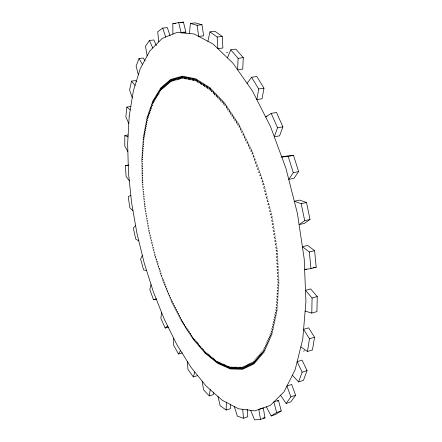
<?xml version="1.0" encoding="UTF-8"?>
<svg xmlns="http://www.w3.org/2000/svg" width="442" height="442" viewBox="0 0 442 442"><rect width="100%" height="100%" fill="white"/><g stroke="black" fill="none" stroke-linecap="round" stroke-linejoin="round"><path stroke-width="0.66" d="M128.119 134.976L124.832 135.528L124.749 145.954L127.86 151.534M173.712 338.274L173.64 345.23L178.502 354.009L182.391 352.876M311.792 313.08L312.074 298.013L305.477 290.328L310.621 288.908L317.251 296.554L316.931 311.588L311.792 313.08L305.14 311.102M230.459 404.203L230.348 408.662L226.166 410.043L226.326 402.391M172.258 303.218L172.176 301.306L171.756 302.223M173.27 305.201L173.192 303.295L172.767 304.207M174.286 307.196L174.203 305.284L173.778 306.201M175.303 309.196L175.225 307.284L174.794 308.196M176.325 311.201L176.248 309.289L175.817 310.201M177.352 313.218L177.27 311.301L176.839 312.207M178.38 315.24L178.303 313.323L177.866 314.229M179.413 317.262L179.336 315.345L178.894 316.251M180.447 319.301L180.369 317.378L179.927 318.279M181.485 321.34L181.413 319.422L180.966 320.317M230.735 49.808L238.122 58.327L237.586 69.819L242.73 69.101L243.293 57.637L235.868 49.15L230.735 49.808L227.431 57.869M224.906 103.163L224.945 105.876L225.613 104.224M226.326 105.29L226.359 108.003L227.033 106.356M227.746 107.423L227.779 110.146L228.459 108.494M229.177 109.572L229.205 112.296L229.89 110.649M230.608 111.727L230.641 114.45L231.332 112.804M232.05 113.892L232.078 116.622L232.774 114.975M233.498 116.064L233.525 118.799L234.227 117.152M234.956 118.246L234.978 120.986L235.685 119.346M236.415 120.439L236.437 123.18L237.15 121.539M237.879 122.644L237.901 125.384L238.619 123.749M196.419 79.112L196.242 81.278L195.723 78.676M197.828 79.991L197.64 82.162L197.121 79.554M199.237 80.875L199.055 83.046L198.53 80.433M200.662 81.764L200.469 83.941L199.95 81.317M189.474 33.575L190.386 23.409L195.242 22.873L201.972 24.73L203.635 35.835L198.74 36.415L197.066 25.277L190.386 23.409M202.088 82.654L201.9 84.842L201.375 82.206M203.53 83.555L203.331 85.742L202.806 83.102M204.977 84.455L204.779 86.654L204.248 84.008M206.431 85.367L206.226 87.566L205.701 84.914M207.895 86.284L207.69 88.488L207.16 85.825M209.37 87.201L209.16 89.411L208.63 86.742M130.887 106.478L126.848 107.091L125.86 116.859L128.793 123.583M193.381 339.544L193.53 338.053L193.972 340.241M194.568 340.942L194.723 339.45L195.165 341.644M195.762 342.346L195.917 340.854L196.358 343.047M196.961 343.754L197.121 342.263L197.563 344.462M198.165 345.174L198.325 343.677L198.773 345.887M199.381 346.6L199.541 345.097L199.988 347.313M200.596 348.031L200.762 346.528L201.209 348.749M201.823 349.467L201.988 347.964L202.436 350.191M203.055 350.915L203.221 349.412L203.668 351.644M204.287 352.368L204.458 350.865L204.911 353.097M161.568 312.422L160.871 318.378L165.175 328.052L168.363 327.174M213.735 392.109L213.359 394.623L209.293 395.927L210.199 389.629M163.175 281.35L163.264 279.642L162.733 280.256M164.065 283.537L164.153 281.83L163.623 282.444M164.954 285.731L165.043 284.024L164.512 284.631M165.849 287.93L165.938 286.228L165.402 286.83M166.745 290.134L166.833 288.433L166.297 289.029M167.64 292.344L167.733 290.643L167.192 291.239M168.54 294.56L168.634 292.858L168.093 293.449M169.441 296.781L169.535 295.079L168.993 295.67M170.347 299.007L170.441 297.306L169.894 297.891M171.253 301.234L171.347 299.538L170.8 300.118M307.45 351.484L309.499 338.799L303.588 329.34L308.627 327.837L314.555 337.257L312.461 349.92L307.45 351.484L300.842 346.904M251.586 77.251L258.708 88.969L256.83 99.605L262.056 98.776L263.973 88.162L256.83 76.488L251.586 77.251L247.078 83.323M239.354 124.854L239.1 127.412L240.006 126.191M240.663 127.523L240.404 130.081L241.315 128.865M241.973 130.202L241.713 132.755L242.63 131.545M243.288 132.887L243.023 135.44L243.945 134.235M244.603 135.584L244.338 138.136L245.266 136.932M245.929 138.285L245.658 140.838L246.592 139.639M247.255 140.998L246.984 143.545L247.923 142.357M248.586 143.716L248.316 146.269L249.255 145.081M249.923 146.446L249.647 148.993L250.592 147.816M251.26 149.186L250.984 151.733L251.934 150.556M210.828 88.417L210.403 90.389L210.105 87.665M212.276 89.936L211.851 91.908L211.552 89.179M207.895 41.294L209.967 31.879L214.972 31.294L222.227 36.415L222.878 48.007L217.851 48.642L217.177 37.017L209.967 31.879M213.735 91.461L213.304 93.433L213.005 90.698M136.479 81.527L135.694 80.549L131.539 81.124L129.594 89.93L132.246 97.732M215.199 92.997L214.762 94.969L214.464 92.229M216.668 94.538L216.232 96.511L215.934 93.765M218.149 96.085L217.707 98.063L217.409 95.312M219.635 97.643L219.188 99.621L218.895 96.864M221.133 99.207L220.68 101.19L220.387 98.422M222.635 100.782L222.182 102.765L221.884 99.997M224.149 102.367L223.685 104.351L223.392 101.572M182.038 322.196L182.336 320.986L182.596 323.058M183.148 323.92L183.447 322.71L183.706 324.782M184.264 325.649L184.568 324.434L184.828 326.516M185.386 327.384L185.69 326.174L185.949 328.257M186.513 329.13L186.817 327.914L187.077 330.003M187.64 330.876L187.949 329.666L188.209 331.754M151.065 284.593L149.81 289.477L153.501 299.798L156.656 298.98M188.778 332.638L189.088 331.428L189.347 333.517M189.916 334.401L190.231 333.191L190.491 335.29M191.06 336.174L191.38 334.964L191.635 337.064M192.209 337.959L192.53 336.749L192.789 338.848M155.518 258.045L155.761 256.575L155.142 256.879M156.264 260.377L156.507 258.913L155.888 259.211M157.015 262.714L157.258 261.255L156.639 261.548M157.766 265.056L158.009 263.598L157.391 263.885M158.518 267.399L158.766 265.94L158.142 266.228M159.269 269.747L159.518 268.294L158.893 268.57M197.259 375.706L193.292 376.921L194.817 372.037M160.026 272.095L160.275 270.648L159.645 270.918M160.778 274.449L161.032 273.001L160.402 273.272M161.534 276.803L161.789 275.36L161.159 275.626M162.291 279.162L162.546 277.725L161.91 277.985M271.206 113.379L277.559 127.782L274.305 136.805L279.576 135.849L282.88 126.843L276.515 112.483L271.206 113.379L265.614 116.915L266.929 116.688M298.593 381.927L302.129 372.181L297.162 361.666L302.068 360.114L307.052 370.589L303.461 380.324L298.593 381.927L292.355 375.247M252.609 151.932L252.05 154.175L253.161 153.473M145.081 60.985L143.33 58.024L139.042 58.565L136.097 66.068L138.346 74.836M253.719 155.015L253.161 157.253L254.277 156.562M254.835 158.109L254.272 160.341L255.393 159.656M255.951 161.203L255.388 163.435L256.509 162.755M257.067 164.308L256.504 166.529L257.631 165.861M258.189 167.419L257.62 169.634L258.752 168.971M259.316 170.529L258.741 172.745L259.874 172.093M260.437 173.651L259.863 175.861L261.001 175.214M261.565 176.778L260.984 178.977L262.128 178.341M262.697 179.911L262.112 182.104L263.261 181.48M142.352 255.421L140.6 259.167L143.628 269.918L146.6 270.521M149.418 233.873L149.81 232.674L149.125 232.663M150.015 236.299L150.402 235.1L149.716 235.083M150.606 238.719L150.998 237.531L150.313 237.509M151.203 241.144L151.595 239.962L150.904 239.934M151.794 243.575L152.192 242.393L151.501 242.36M152.391 246.001L152.783 244.824L152.092 244.785M152.982 248.426L153.38 247.255L152.689 247.211M153.578 250.857L153.976 249.686L153.28 249.642M154.175 253.283L154.573 252.122L153.877 252.067M154.766 255.714L155.17 254.559L154.473 254.498M178.502 354.009L180.535 350.534M298.621 171.568L293.289 172.662L288.748 179.397L294.029 178.297L298.621 171.568L293.51 155.374L287.046 156.004L281.764 157.032L288.178 156.407L293.51 155.374M156.369 45.559L153.871 39.968L149.435 40.487L145.473 46.294L147.169 55.863M280.537 395.27L286.151 403.463L290.836 396.888L295.604 395.292L291.709 384.452L286.946 386.015L290.836 396.888M295.604 395.292L290.864 401.866L286.151 403.463M263.824 183.049L262.868 184.38L262.979 184.833L264.25 184.717M264.67 186.38L263.708 187.701L263.824 188.159L265.089 188.049M265.515 189.717L264.548 191.032L264.664 191.485L265.935 191.386M266.36 193.055L265.393 194.358L265.504 194.817L266.78 194.723M267.206 196.392L266.233 197.69L266.349 198.143L267.625 198.066M268.051 199.734L267.078 201.022L267.189 201.475L268.471 201.403M268.896 203.077L267.918 204.353L268.034 204.812L269.316 204.745M269.742 206.42L268.764 207.685L268.88 208.143L270.161 208.088M270.587 209.762L269.609 211.022L269.719 211.48L271.012 211.436M271.432 213.11L270.449 214.359L270.565 214.818L271.858 214.784M135.567 225.492L133.368 228.039L135.688 239.017L138.816 240.918M277.559 401.237L278.471 400.347L281.239 410.949L275.714 414.397L271.156 415.961L266.333 406.828M145.02 209.386L145.54 208.48L144.805 208.154M145.446 211.845L145.965 210.945L145.23 210.613M145.866 214.298L146.39 213.409L145.656 213.072M146.291 216.757L146.816 215.873L146.081 215.53M146.716 219.21L147.241 218.331L146.501 217.983M147.136 221.663L147.667 220.785L146.926 220.436M147.562 224.111L148.087 223.243L147.352 222.884M147.982 226.558L148.512 225.696L147.772 225.337M148.407 229.006L148.932 228.149L148.197 227.785M148.827 231.448L149.357 230.597L148.617 230.227M165.175 328.052L167.612 325.969M170.071 35.841L167.297 27.575L162.706 28.089L157.739 31.763L158.728 41.902M309.997 219.459L304.687 220.702L299.09 224.652L304.345 223.414L309.997 219.459L306.527 202.497L299.593 200.104L294.322 201.276L301.206 203.69L306.527 202.497M303.593 351.246L304.477 350.622M272.283 216.453L271.112 217.21L271.184 217.674L272.543 218.149M272.802 219.84L271.631 220.586L271.703 221.05L273.062 221.536M271.156 415.961L276.626 412.53L281.239 410.949M273.316 223.227L272.15 223.956L272.217 224.42L273.576 224.912M273.836 226.602L272.664 227.326L272.736 227.79L274.095 228.293M274.355 229.978L273.184 230.691L273.25 231.155L274.615 231.663M274.869 233.348L273.697 234.056L273.769 234.514L275.128 235.033M275.388 236.719L274.211 237.409L274.283 237.873L275.642 238.404M275.902 240.083L274.725 240.768L274.797 241.227L276.162 241.768M276.416 243.448L275.239 244.117L275.311 244.575L276.675 245.128M276.93 246.807L275.753 247.465L275.825 247.923L277.189 248.481M130.826 195.375L128.235 196.662L129.804 207.674L133.009 210.828M142.429 185.137L143.075 184.557L142.307 183.916M142.672 187.574L143.313 186.999L142.551 186.353M142.915 190.005L143.556 189.441L142.794 188.789M260.52 419.392L264.985 417.861L263.299 407.955L258.824 409.458L260.52 419.392L254.609 419.9L250.658 410.342M234.315 406.596L237.376 416.149L243.443 418.231L247.763 416.767L247.177 409.253M278.471 400.347L273.852 401.894L276.626 412.53M143.153 192.436L143.799 191.878L143.037 191.22M143.396 194.861L144.042 194.309L143.274 193.651M302.129 372.181L307.052 370.589M143.639 197.281L144.28 196.734L143.517 196.071M143.877 199.701L144.523 199.16L143.755 198.491M309.499 338.799L314.555 337.257M144.114 202.11L144.761 201.574L143.998 200.906M144.357 204.519L145.031 204.32L144.998 203.989L144.236 203.314M144.595 206.922L145.269 206.729L145.241 206.397L144.473 205.723M312.074 298.013L317.251 296.554M310.953 268.587L316.19 267.206L314.599 250.664L307.615 245.42L302.389 246.724L309.334 252.001L310.953 268.587L304.632 269.537L306.577 269.023M153.501 299.798L156.247 299.074M309.334 252.001L314.599 250.664M172.921 34.095L172.8 23.724L178.701 22.619L183.452 22.1L185.894 32.26L181.148 32.807L178.701 22.619M180.143 22.719L183.452 22.1M129.313 180.833L126.114 176.446L125.346 165.617L128.567 165.026M277.559 127.782L282.88 126.843M258.708 88.969L263.973 88.162M313.008 267.686L316.19 267.206M238.122 58.327L243.293 57.637M217.177 37.017L222.227 36.415M197.066 25.277L201.972 24.73M172.8 23.724L175.485 23.432M277.449 250.161L276.128 250.294L276.151 250.741L277.526 251.78M277.609 253.393L276.294 253.52L276.316 253.962L277.692 255.006M277.775 256.62L276.46 256.736L276.482 257.178L277.852 258.233M262.996 418.038L264.985 417.861M277.935 259.841L276.626 259.946L276.648 260.388L278.018 261.449M278.101 263.051L276.786 263.15L276.808 263.587L278.178 264.653M278.261 266.255L276.952 266.344L276.974 266.78L278.344 267.852M278.421 269.449L277.112 269.532L277.134 269.968L278.504 271.045M278.582 272.637L277.278 272.708L277.3 273.145L278.664 274.228M278.742 275.819L277.438 275.88L277.46 276.311L278.825 277.405M278.908 278.99L277.598 279.04L277.62 279.477L278.985 280.576M125.346 165.617L128.263 165.651M183.529 32.051L185.894 32.26M226.531 52.36L227.586 52.493M141.755 161.706L142.512 161.8L141.733 160.523M141.805 164.065L142.562 164.164L141.783 162.888M141.854 166.413L142.606 166.523L141.827 165.242M141.904 168.761L142.655 168.872L141.876 167.59M141.948 171.098L142.7 171.214L141.926 169.932M141.998 173.43L142.749 173.551L141.97 172.264M142.042 175.756L142.794 175.883L142.02 174.596M142.092 178.076L142.843 178.203L142.07 176.916M142.142 180.386L142.888 180.524L142.114 179.231M142.186 182.69L142.937 182.833L142.164 181.54M279.062 282.156L277.675 281.687L278.968 283.609M278.874 285.057L277.482 284.576L278.775 286.499M278.681 287.941L277.294 287.455L278.587 289.383M278.488 290.819L277.106 290.328L278.394 292.256M278.3 293.687L276.919 293.184L278.206 295.118M278.106 296.543L276.731 296.035L278.012 297.969M277.919 299.389L276.548 298.875L277.825 300.809M277.731 302.223L276.361 301.704L277.637 303.637M277.543 305.046L276.178 304.521L277.449 306.455M277.355 307.864L275.99 307.328L277.261 309.267M124.832 135.528L128.02 136.954M143.097 139.711L143.915 140.164L143.18 138.6M142.943 141.926L143.76 142.379L143.02 140.821M142.788 144.131L143.6 144.589L142.865 143.031M142.633 146.33L143.44 146.788L142.711 145.23M142.473 148.518L143.285 148.982L142.551 147.424M142.318 150.7L143.131 151.17L142.396 149.611M142.169 152.871L142.976 153.341L142.247 151.788M142.015 155.037L142.816 155.512L142.092 153.954M141.86 157.192L142.661 157.672L141.937 156.114M141.711 159.341L142.512 159.822L141.783 158.269M226.166 410.043L220.177 405.756L217.983 396.535M277.167 310.665L275.775 309.643L276.907 311.875M276.648 313.08L275.261 312.052L276.388 314.284M276.128 315.483L274.742 314.455L275.869 316.682M275.609 317.875L274.228 316.842L275.349 319.069M275.095 320.257L273.72 319.218L274.836 321.444M274.581 322.627L273.211 321.583L274.322 323.804M274.068 324.981L272.703 323.936L273.813 326.157M273.559 327.329L272.2 326.279L273.305 328.5M273.057 329.666L271.697 328.61L272.802 330.826M272.554 331.992L271.2 330.931L272.3 333.146M126.848 107.091L130.23 109.975M146.534 119.826L147.385 120.638L146.716 118.826M146.164 121.826L147.015 122.644L146.346 120.826M145.794 123.815L146.645 124.633L145.976 122.821M145.424 125.793L146.274 126.616L145.611 124.804M145.059 127.766L145.904 128.589L145.241 126.782M144.694 129.733L145.54 130.556L144.877 128.749M144.335 131.683L145.175 132.506L144.517 130.71M143.976 133.628L144.81 134.456L144.153 132.655M143.617 135.561L144.446 136.39L143.794 134.595M143.258 137.49L144.086 138.324L143.435 136.528M209.293 395.927L203.558 389.8L202.187 381.17M272.051 334.301L270.725 332.82L271.648 335.218M271.244 336.135L269.924 334.649L270.847 337.047M270.443 337.959L269.128 336.472L270.045 338.865M269.648 339.765L268.338 338.285L269.25 340.671M268.858 341.572L267.548 340.086L268.46 342.467M268.067 343.362L266.769 341.876L267.675 344.252M267.283 345.141L265.99 343.661L266.896 346.031M266.504 346.915L265.217 345.429L266.117 347.799M265.73 348.677L264.449 347.191L265.344 349.556M264.962 350.429L263.681 348.942L264.576 351.302M131.539 81.124L135.031 85.521M152.103 102.771L152.965 103.953L152.396 101.914M151.512 104.478L152.374 105.66L151.805 103.627M150.926 106.179L151.783 107.362L151.219 105.329M150.341 107.87L151.197 109.047L150.634 107.025M149.761 109.55L150.612 110.727L150.053 108.71M149.186 111.218L150.031 112.401L149.473 110.384M148.611 112.881L149.457 114.064L148.899 112.053M148.037 114.539L148.882 115.716L148.324 113.71M147.468 116.18L148.308 117.362L147.755 115.362M146.904 117.821L147.738 118.997L147.186 117.003M193.292 376.921L187.944 369.313L187.325 361.457M264.194 352.169L262.984 350.335L263.681 352.771M263.167 353.373L261.962 351.539L262.653 353.97M262.145 354.567L260.946 352.738L261.636 355.158M261.128 355.749L259.94 353.926L260.625 356.34M260.123 356.932L258.935 355.108L259.62 357.517M259.117 358.103L257.94 356.285L258.62 358.683M258.122 359.269L256.946 357.451L257.625 359.849M257.133 360.423L255.962 358.611L256.636 361.003M256.145 361.578L254.984 359.766L255.658 362.147M255.167 362.722L254.012 360.915L254.68 363.291M139.042 58.565L142.517 64.504M159.8 89.323L160.639 90.864L160.208 88.654M158.993 90.66L159.827 92.196L159.396 89.991M158.186 91.986L159.021 93.522L158.59 91.323M157.391 93.301L158.219 94.837L157.788 92.643M156.595 94.616L157.424 96.146L156.993 93.958M155.805 95.92L156.628 97.444L156.203 95.268M155.02 97.212L155.844 98.737L155.413 96.566M154.241 98.5L155.059 100.025L154.628 97.859M153.468 99.781L154.28 101.301L153.855 99.141M152.694 101.058L153.507 102.572L153.081 100.417M254.194 363.854L253.144 361.783L253.603 364.142M253.012 364.423L251.968 362.357L252.421 364.705M251.835 364.987L250.796 362.926L251.249 365.269M250.669 365.545L249.631 363.495L250.084 365.827M249.503 366.103L248.476 364.053L248.929 366.379M248.354 366.656L247.327 364.617L247.78 366.932M247.205 367.208L246.188 365.169L246.636 367.479M246.067 367.75L245.05 365.722L245.498 368.02M244.934 368.291L243.923 366.269L244.371 368.562M243.807 368.832L242.802 366.816L243.249 369.103M149.435 40.487L152.755 47.963M169.551 80.278L170.33 82.162L170.06 79.836M168.535 81.157L169.308 83.03L169.043 80.72M167.518 82.03L168.292 83.897L168.026 81.593M166.518 82.897L167.286 84.759L167.015 82.461M165.518 83.753L166.28 85.615L166.015 83.328M164.523 84.61L165.286 86.466L165.021 84.184M163.534 85.461L164.297 87.312L164.032 85.035M162.557 86.306L163.313 88.151L163.048 85.886M161.584 87.146L162.336 88.986L162.07 86.726M160.612 87.98L161.363 89.814L161.098 87.566M242.691 369.368L241.652 367.169L242.05 369.352M241.415 369.335L240.382 367.142L240.78 369.319M240.15 369.302L239.116 367.114L239.514 369.285M238.89 369.269L237.862 367.087L238.26 369.247M237.636 369.23L236.614 367.064L237.011 369.214M236.393 369.197L235.376 367.037L235.774 369.18M235.155 369.164L234.144 367.009L234.542 369.147M233.928 369.131L232.923 366.982L233.315 369.114M232.707 369.098L231.707 366.959L232.1 369.081M231.498 369.07L230.497 366.932L230.89 369.053M162.706 28.089L165.689 37.012M288.178 156.407L293.289 172.662M181.17 76.416L182.016 78.549L181.778 76.245M179.96 76.753L180.8 78.88L180.568 76.588M178.761 77.09L179.596 79.212L179.364 76.925M177.568 77.427L178.402 79.538L178.165 77.262M176.386 77.759L177.214 79.869L176.977 77.593M175.209 78.09L176.032 80.19L175.794 77.925M174.037 78.422L174.861 80.516L174.623 78.256M172.877 78.748L173.695 80.836L173.457 78.588M171.723 79.074L172.535 81.151L172.297 78.914M170.573 79.394L171.385 81.472L171.148 79.234M230.288 369.037L229.442 366.738L229.636 368.744M228.978 368.457L228.133 366.164L228.326 368.164M227.68 367.877L226.834 365.595L227.028 367.595M226.381 367.308L225.542 365.031L225.74 367.02M225.094 366.738L224.26 364.468L224.453 366.451M223.818 366.169L222.989 363.91L223.182 365.888M222.547 365.611L221.718 363.357L221.912 365.33M221.282 365.048L220.459 362.805L220.657 364.772M220.028 364.495L219.21 362.258L219.403 364.219M218.779 363.943L217.961 361.711L218.16 363.667M211.138 358.175L210.497 355.904L210.502 357.661M209.878 357.147L209.237 354.882L209.248 356.639M208.624 356.125L207.989 353.871L208 355.617M207.381 355.114L206.745 352.86L206.762 354.606M206.143 354.103L205.513 351.86L205.524 353.6M194.353 78.411L195.066 80.853L195.038 78.543M192.988 78.146L193.695 80.582L193.668 78.278M191.635 77.88L192.342 80.306L192.309 78.013M190.287 77.615L190.994 80.035L190.961 77.748M188.949 77.356L189.651 79.77L189.618 77.483M187.618 77.096L188.32 79.499L188.286 77.223M186.297 76.836L186.994 79.234L186.96 76.969M184.988 76.582L185.679 78.974L185.64 76.709M183.684 76.328L184.375 78.709L184.336 76.455M182.386 76.074L183.076 78.449L183.032 76.201M217.541 363.396L216.889 361.086L216.889 362.865M216.243 362.341L215.597 360.037L215.602 361.81M214.956 361.285L214.309 358.998L214.315 360.766M213.674 360.247L213.033 357.959L213.038 359.722M212.403 359.208L211.762 356.926L211.768 358.689M301.206 203.69L304.687 220.702M242.735 409.331L243.443 418.231M129.23 116.058L127.633 143.617L128.467 172.723L131.589 202.69L136.86 232.906L144.153 262.791L153.341 291.775L164.291 319.268L176.855 344.616L190.839 367.103L206.011 385.91L222.033 400.132L238.487 408.789L254.796 410.872L270.261 405.452L284.035 391.811L295.173 369.639L302.748 339.241L305.936 301.682L304.201 258.868L297.411 213.403L285.924 168.325L270.554 126.644L252.443 90.958L232.879 63.112L213.11 44.078L194.226 34.012L177.049 32.432L162.131 38.448L149.81 50.946L140.225 68.775L133.39 90.814L129.23 116.058"/></g></svg>
